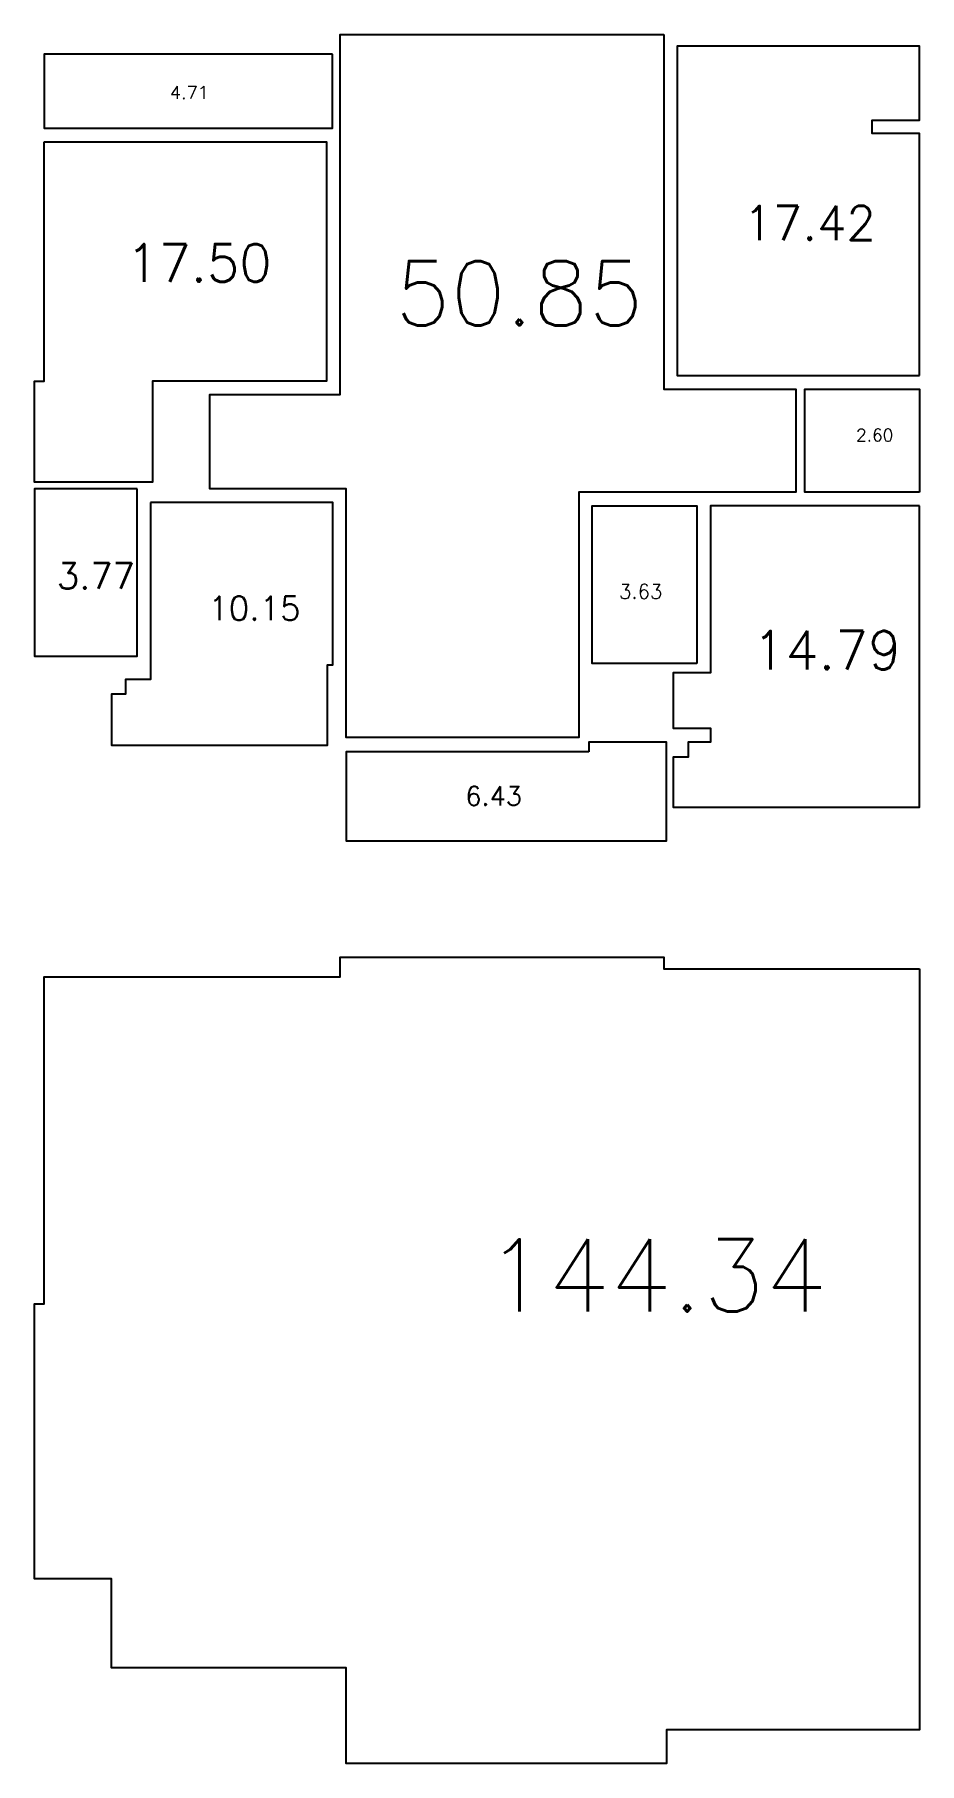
# Model space of a CAD drawing. Header units: millimetres. Extents: x -551172 to 232469, y -3435 to 261611.
# Drawn here: x 171831 to 184951, y 52526 to 78175 of the extents above; entities that cross this region are included whole.
import ezdxf
from ezdxf.enums import TextEntityAlignment as Align

# ---------------------------------------------------------------- set-up
doc = ezdxf.new("R2010")
doc.units = ezdxf.units.MM
doc.header["$LTSCALE"] = 10
doc.styles.get("Standard").update_dxf_attribs({"font": 'romans.shx'})

msp = doc.modelspace()

# ---------------------------------------------------------------- linework, layer by layer
for points in [[(181161.4, 78175.2), (181161.4, 72915.2), (183121.4, 72915.2), (183121.4, 71385.2), (179901.4, 71385.2), (179901.4, 67745.2), (176451.4, 67745.2), (176451.4, 71435.2), (174431.4, 71435.2), (174431.4, 72835.2), (176361.4, 72835.2), (176361.4, 78175.2), (181161.4, 78175.2)], [(184951.4, 73115.2), (184951.4, 76705.2), (184251.4, 76705.2), (184251.4, 76905.2), (184951.4, 76905.2), (184951.4, 78005.2), (181361.4, 78005.2), (181361.4, 73115.2), (184951.4, 73115.2)], [(171971.4, 76585.2), (176161.4, 76585.2), (176161.4, 73035.2), (173581.4, 73035.2), (173581.4, 71535.2), (171831.4, 71535.2), (171831.4, 73035.2), (171971.4, 73035.2), (171971.4, 76585.2)], [(173551.4, 71235.2), (173551.4, 68605.2), (173181.4, 68605.2), (173181.4, 68390.2), (172971.4, 68390.2), (172971.4, 67635.2), (176176.4, 67635.2), (176176.4, 68825.2), (176251.4, 68825.2), (176251.4, 71235.2), (173551.4, 71235.2)], [(184951.4, 71185.2), (181851.4, 71185.2), (181851.4, 68705.2), (181301.4, 68705.2), (181301.4, 67885.2), (181851.4, 67885.2), (181851.4, 67675.2), (181521.4, 67675.2), (181521.4, 67455.2), (181301.4, 67455.2), (181301.4, 66715.2), (184951.4, 66715.2), (184951.4, 71185.2)], [(180051.4, 67535.2), (176451.4, 67535.2), (176451.4, 66215.2), (181201.4, 66215.2), (181201.4, 67675.2), (180051.4, 67675.2), (180051.4, 67535.2)], [(184951.4, 64316.2), (184951.4, 53026.2), (181201.4, 53026.2), (181201.4, 52526.2), (176451.4, 52526.2), (176451.4, 53946.2), (172971.4, 53946.2), (172971.4, 55266.2), (171831.4, 55266.2), (171831.4, 59346.2), (171971.4, 59346.2), (171971.4, 64196.2), (176361.4, 64196.2), (176361.4, 64486.2), (181161.4, 64486.2), (181161.4, 64316.2), (184951.4, 64316.2)]]:
    msp.add_lwpolyline(points)
for points in [[(176250.6, 77885.2), (171971.4, 77885.2), (171971.4, 76785.2), (176250.6, 76785.2)], [(184951.4, 71385.2), (183251.4, 71385.2), (183251.4, 72915.2), (184951.4, 72915.2)], [(173351.4, 71435.2), (171831.4, 71435.2), (171831.4, 68955.2), (173351.4, 68955.2)], [(181651.4, 68845.2), (180101.4, 68845.2), (180101.4, 71185.2), (181651.4, 71185.2)]]:
    msp.add_lwpolyline(points, close=True)

# ---------------------------------------------------------------- texts
for s, height, p in [('4.71', 191.57, (174413.7, 77220)), ('17.42', 508.61, (184304.7, 75125.4)), ('17.50', 558.72, (175345.6, 74507.8)), ('50.85', 954.54, (180861.3, 73860.6)), ('2.60', 184.8, (184565.7, 72140.8)), ('3.77', 385.6, (173319.3, 69950.9)), ('10.15', 355.62, (175776.8, 69485.8)), ('3.63', 213.62, (181139.3, 69806)), ('14.79', 571.96, (184682, 68757)), ('6.43', 279.7, (179057.9, 66739.9)), ('144.34', 1074, (183579.4, 59229.1))]:
    msp.add_text(s, height=height).set_placement(p, align=Align.RIGHT)

doc.saveas('drawing.dxf')
